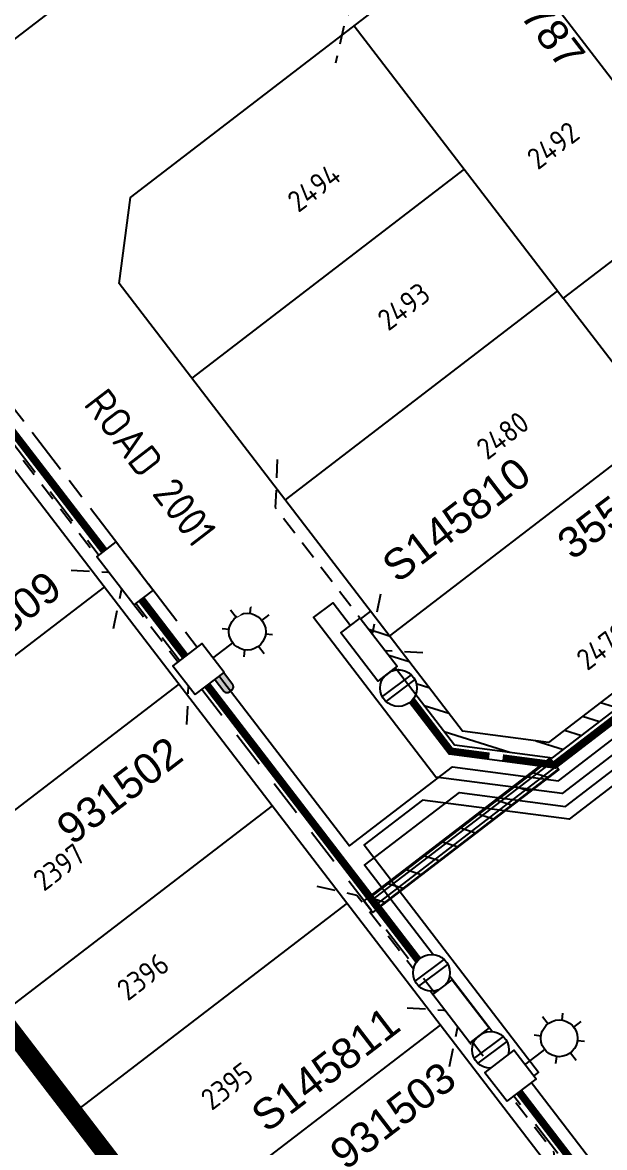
# Model space of a CAD drawing. Extents: x 296374 to 298792, y 6267790 to 6270844.
# Drawn here: x 298095.2 to 298142.7, y 6269746.1 to 6269837.8 of the extents above; entities that cross this region are included whole.
import ezdxf
from ezdxf.enums import TextEntityAlignment as Align

# ---------------------------------------------------------------- set-up
doc = ezdxf.new("R2010")
doc.units = 0
for name, pattern in [('Cable Exist UG', [8.2, 4, -1.2, 1.8, -1.2]), ('Dash', [5, 3, -2]), ('DASHED', [0.75, 0.5, -0.25]), ('DASHED2', [9.525, 6.35, -3.175]), ('IE Trench LV', [6.5, 5, -1.5]), ('Trench-Service', [1.5, 1, -0.5])]:
    doc.linetypes.add(name, pattern=pattern)
for name, color, linetype in [('_User_Boundary_Stage24', 252, 'DASHED2'), ('_User_Equip_Easement', 7, 'Continuous'), ('_User_Exist_HV', 7, 'Cable Exist UG'), ('_User_Exist_Trench', 7, 'Continuous'), ('_User_LotNumbers', 251, 'Continuous'), ('_User_Roadnames', 7, 'Continuous'), ('_User_Wipeout', 6, 'Continuous'), ('_User_xref', 251, 'Continuous'), ('Duct_SP_NEW', 2, 'Continuous'), ('Equip_LV_NEW', 2, 'Continuous'), ('Equip_SP_HV_NEW', 2, 'Continuous'), ('Equip_SP_SL_NEW', 2, 'Continuous'), ('Mains_HV_NEW_U97', 2, 'Continuous'), ('Mains_LV_NEW_T84', 2, 'Continuous'), ('Mains_SL_NEW_R6', 2, 'Continuous'), ('Services_SP_NEW_UG', 7, 'Trench-Service'), ('Sub_SP_NEW', 2, 'Continuous'), ('SupportsUG_SP_LV_NEW', 2, 'Continuous'), ('SupportsUG_SP_LV_SL_NEW', 2, 'Continuous'), ('Trench_SP_NEW', 2, 'IE Trench LV'), ('UG_Details_SP_MISC', 7, 'Continuous'), ('X-Masterplan_LotLayout_P2$0$D-LO-Stage 24', 251, 'Continuous'), ('X-Masterplan_LotLayout_P2$0$D-RD-Stage24_BDY', 251, 'Continuous'), ('XR-600340-P4-CI-DESIGN (06032016)$0$GN-ANNO-TEXT-LOT24', 251, 'Continuous')]:
    doc.layers.add(name, color=color, linetype=linetype)
doc.styles.add('CDD_AN-ISOCP', font='isocp.shx')
doc.styles.add('POLE_LABEL', font='arial.ttf')
doc.styles.add('SL_LABEL', font='arial.ttf')
doc.styles.get("Standard").update_dxf_attribs({"font": 'arial.ttf'})
doc.styles.add('XR-600340-P4-CI-DESIGN (06032016)$0$CDD_AN-ISOCP', font='isocp.shx')
doc.linetypes.add('Cable 1', pattern='A,7,-3,["//",Standard,S=1.5,R=0,X=-2.1,Y=-0.7],-0.001', length=10.001)
doc.linetypes.add('Cable 4', pattern='A,5.25,-0.1,["o",Standard,S=2,R=0,X=1.2,Y=-0.7],-4', length=9.35)
doc.linetypes.add('Cable New UG', pattern='A,7,-0.25,["x",Standard,S=2,R=0,X=0.2,Y=-0.8],-2.1', length=9.35)
doc.linetypes.add('IE Trench HV', pattern='A,7,-0.2,["/",Standard,S=3,R=0,X=0.6,Y=-1.4],-2.5', length=9.7)

# ---------------------------------------------------------------- blocks, each defined once
blk = doc.blocks.new('XR-600340-P4-CI-DESIGN (06032016)')
at = {"layer": 'XR-600340-P4-CI-DESIGN (06032016)$0$GN-ANNO-TEXT-LOT24', "linetype": 'ByBlock', "char_height": 1.75, "attachment_point": 5, "rotation": 37.45421, "style": 'XR-600340-P4-CI-DESIGN (06032016)$0$CDD_AN-ISOCP'}
for s, insert in [('2492', (298138.51, 6269827.749)), ('2494', (298108.224, 6269821.965)), ('2493', (298126.332, 6269814.621)), ('2480', (298134.398, 6269804.109)), ('2479', (298142.551, 6269786.923)), ('2397', (298098.217, 6269768.913)), ('2396', (298105.065, 6269759.987)), ('2395', (298111.913, 6269751.062))]:
    blk.add_mtext(s, dxfattribs=dict(at, insert=insert))
blk = doc.blocks.new('X-Masterplan_LotLayout_P2')
at = {"layer": 'X-Masterplan_LotLayout_P2$0$D-LO-Stage 24'}
for p, q in [((298189.256, 6269853.604), (298139.328, 6269815.297)), ((298150.436, 6269823.819), (298133.392, 6269846.034)), ((298122.284, 6269837.512), (298131.263, 6269825.809)), ((298131.263, 6269825.809), (298109.048, 6269808.765)), ((298131.263, 6269825.809), (298139.328, 6269815.297)), ((298138.872, 6269815.892), (298116.658, 6269798.848)), ((298156.373, 6269793.082), (298139.328, 6269815.297)), ((298125.18, 6269787.741), (298147.394, 6269804.785)), ((298101.924, 6269791.766), (298079.709, 6269774.722)), ((298085.797, 6269766.788), (298108.011, 6269783.832)), ((298093.406, 6269756.871), (298115.62, 6269773.915)), ((298121.708, 6269765.981), (298099.493, 6269748.937)), ((298129.317, 6269756.064), (298107.102, 6269739.02))]:
    blk.add_line(p, q, dxfattribs=at)
at = {"layer": 'X-Masterplan_LotLayout_P2$0$D-RD-Stage24_BDY'}
for points in [[(298071.14, 6269858.174), (298059.285, 6269873.624), (298060.209, 6269880.635), (298136.635, 6269939.273), (298143.645, 6269938.35), (298157.646, 6269920.102), (298171.647, 6269901.854), (298170.723, 6269894.844), (298094.297, 6269836.205), (298087.287, 6269837.129)], [(298187.474, 6269881.226), (298215.475, 6269844.731), (298214.551, 6269837.72), (298138.125, 6269779.082), (298131.115, 6269780.005), (298103.113, 6269816.501), (298104.037, 6269823.511), (298180.463, 6269882.149)]]:
    blk.add_lwpolyline(points, close=True, dxfattribs=at)
for points in [[(298036.182, 6269877.452), (298147.03, 6269732.977)], [(298013.967, 6269860.407), (298124.816, 6269715.932)]]:
    blk.add_lwpolyline(points, dxfattribs=at)
blk = doc.blocks.new('SUB_PADMOUNT_NEW')
for p, q in [((-3.84, 1.92), (3.84, -1.92)), ((3.84, 1.92), (-3.84, -1.92))]:
    blk.add_line(p, q)
blk.add_lwpolyline([(-3.84, -1.92), (3.84, -1.92), (3.84, 1.92), (-3.84, 1.92)], close=True)
for tag, height, flags, p in [('ASSET_NUM', 2.5, 8, (2, 2)), ('STREET_CODE', 0.2, 9, (1.5, 0)), ('OPERATING_VOLTAGE', 0.2, 9, (1.5, -0.4)), ('ORIENTATION', 0.2, 9, (1.5, -0.6)), ('OWNED_BY', 0.2, 9, (1.5, -0.8)), ('OPERATED_BY', 0.2, 9, (1.5, -1)), ('NO_PHASES', 0.2, 9, (1.5, -0.2)), ('SECONDARY_VOLTAGE', 0.2, 9, (1.5, -1.6)), ('STATE', 0.2, 9, (1.5, -1.8)), ('CONSTRUCTED_VOLTAGE', 0.2, 9, (1.5, -1.4)), ('MAINTAINED_BY', 0.2, 9, (1.5, -1.2)), ('SUBSTATION_TYPE', 0.2, 9, (1.5, -2.2)), ('SUBURB', 0.2, 9, (1.5, -2.8)), ('USAGE', 0.2, 9, (1.5, -2.4)), ('PARENT', 0.2, 9, (1.5, -2)), ('LEGEND', 0.2, 9, (1.5, -2.6)), ('Z', 0.2, 1, (1.5, -3.6)), ('STREETNAME', 0.2, 9, (1.5, -3)), ('LOCATION', 0.2, 9, (1.5, -3.2)), ('NOTES', 0.2, 9, (1.5, -3.4))]:
    blk.add_attdef(tag, text='', height=height, dxfattribs=dict(flags=flags)).set_placement(p, align=Align.MIDDLE_LEFT)
blk = doc.blocks.new('*U61')
for tag, flags, p in [('ACTUAL_STATUS', 9, (1.5, 0)), ('OPERATING_VOLTAGE', 9, (1.5, -0.6)), ('ORIENTATION', 9, (1.5, -0.8)), ('STATE', 9, (1.5, -1)), ('CONSTRUCTED_VOLTAGE', 9, (1.5, -0.2)), ('NO_PHASES', 9, (1.5, -0.4)), ('SWITCH_TYPE', 9, (1.5, -1.2)), ('OWNED_BY', 9, (1.5, -1.8)), ('USAGE', 9, (1.5, -1.4)), ('NOTES', 9, (1.5, -1.6)), ('TYPE', 9, (1.5, -2.6)), ('Z', 1, (1.5, -2.8)), ('OPERATED_BY', 9, (1.5, -2)), ('MAINTAINED_BY', 9, (1.5, -2.2)), ('NUMBER_OF_PHASES', 9, (1.5, -2.4))]:
    blk.add_attdef(tag, text='', height=0.2, dxfattribs=dict(flags=flags)).set_placement(p, align=Align.MIDDLE_LEFT)
blk.add_wipeout([(-9.862, 0.026), (-9.683, 0.081), (-9.512, 0.159), (-9.352, 0.257), (-9.206, 0.374), (-9.075, 0.509), (-8.963, 0.659), (-8.87, 0.822), (-8.798, 0.996), (-8.749, 1.177), (-8.723, 1.363), (-8.72, 1.55), (-8.741, 1.737), (-8.785, 1.919), (-8.851, 2.094), (-8.939, 2.26), (-9.047, 2.414), (-9.174, 2.552), (-9.316, 2.674), (-9.473, 2.777), (-9.642, 2.859), (-9.819, 2.92), (-10.003, 2.958), (-10.19, 2.972), (-10.378, 2.963), (-10.562, 2.931), (-10.742, 2.875), (-10.913, 2.798), (-11.073, 2.7), (-11.219, 2.582), (-11.349, 2.447), (-11.462, 2.297), (-11.555, 2.134), (-11.626, 1.961), (-11.675, 1.78), (-11.702, 1.594), (-11.704, 1.406), (-11.684, 1.22), (-11.64, 1.037), (-11.573, 0.862), (-11.485, 0.696), (-11.377, 0.543), (-11.251, 0.404), (-11.108, 0.283), (-10.951, 0.18), (-10.783, 0.097), (-10.605, 0.037), (-10.421, -0.001), (-10.234, -0.016), (-10.047, -0.007)])
for p, q in [((-9.654, 2.871), (-11.197, 0.347)), ((-9.228, 2.61), (-10.77, 0.086))]:
    blk.add_line(p, q)
blk.add_circle((-10.212, 1.478), 1.5)
blk = doc.blocks.new('HV_STJ_NEW')
blk.add_hatch(color=256).paths.add_polyline_path([(0.906, 0.131, 0.414214), (0.586, 0.451), (-0.586, 0.451, 0.414214), (-0.906, 0.131), (-0.906, -0.131, 0.414214), (-0.586, -0.451), (0.586, -0.451, 0.414214), (0.906, -0.131)])
blk.add_lwpolyline([(-0.906, 0.131), (-0.906, -0.131, 0.414214), (-0.586, -0.451), (0.586, -0.451, 0.414214), (0.906, -0.131), (0.906, 0.131, 0.414214), (0.586, 0.451), (-0.586, 0.451, 0.414214)], format="xyb", close=True)
for tag, flags, p in [('ORIENTATION', 9, (1.5, 0)), ('OWNED_BY', 9, (1.5, -0.8)), ('OPERATED_BY', 9, (1.5, -1)), ('USAGE', 9, (1.5, -0.2)), ('LEGEND', 9, (1.5, -0.4)), ('NOTES', 9, (1.5, -0.6)), ('TYPE', 9, (1.5, -1.4)), ('OPERATING_VOLTAGE', 9, (1.5, -1.6)), ('CONSTRUCTED_VOLTAGE', 9, (1.5, -1.8)), ('MAINTAINED_BY', 9, (1.5, -1.2)), ('Z', 1, (1.5, -2.2)), ('NUMBER_OF_PHASES', 9, (1.5, -2))]:
    blk.add_attdef(tag, text='', height=0.2, dxfattribs=dict(flags=flags)).set_placement(p, align=Align.MIDDLE_LEFT)
blk = doc.blocks.new('*U102')
blk.add_line((0, 0), (0, 0))
at = {"style": 'SL_LABEL', "flags": 9}
for tag, height, p in [('ASSET_NUM', 2.5, (2, 2)), ('STREET_CODE', 0.2, (0, -0.2))]:
    blk.add_attdef(tag, text='', height=height, dxfattribs=at).set_placement(p, align=Align.MIDDLE_LEFT)
for tag, p, flags in [('Z', (0, 0), 1), ('OPERATED_BY', (0, -9.607), 9)]:
    blk.add_attdef(tag, p, '', height=0.2, dxfattribs=dict(flags=flags))
at = {"flags": 9}
for tag, p in [('CONSTRUCTED_VOLTAGE', (0, -0.4)), ('CONTROL_TYPE', (0, -0.6)), ('LANTERN_PURPOSE', (0, -0.8)), ('LANTERN_TYPE', (0, -1)), ('OPERATING_VOLTAGE', (0, -1.4)), ('ORIENTATION', (0, -1.6)), ('OWNED_BY', (0, -1.8)), ('NO_PHASES', (0, -1.2)), ('STATE', (0, -2)), ('CEXIST', (0, -2.4)), ('CNEW', (0, -2.6)), ('CNUMBER', (0, -2.8)), ('USAGE', (0, -2.2)), ('CREMOVE', (0, -3)), ('CREPLACE', (0, -3.2)), ('LKINGHEIGHT', (0, -3.4)), ('MAINTAINED_BY', (0, -9.863))]:
    blk.add_attdef(tag, text='', height=0.2, dxfattribs=at).set_placement(p, align=Align.MIDDLE_LEFT)
blk.add_wipeout([(0.907, -8.703), (-0.626, -8.067), (-1.564, -6.698), (-0.928, -5.166), (0.43, -4.124), (1.973, -4.863), (2.912, -6.232), (2.276, -7.764)])
for p, q in [((0, 0), (0.519, -4.976)), ((-0.928, -5.166), (-0.491, -5.52)), ((1.973, -4.863), (1.619, -5.3)), ((2.912, -6.232), (2.166, -6.31)), ((-0.818, -6.62), (-1.564, -6.698)), ((-0.626, -8.067), (-0.271, -7.63)), ((0.829, -7.957), (0.907, -8.703)), ((2.276, -7.764), (1.839, -7.41))]:
    blk.add_line(p, q)
blk.add_circle((0.674, -6.465), 1.5)
for tag, height, flags, p in [('LNUMBER', 2.5, 8, (1.2, -2.8)), ('LBRACKET', 0.2, 9, (0, -3.6)), ('LBRACKETVOCAB', 0.2, 9, (0, -3.8)), ('LCATEGORY', 0.2, 9, (0, -4)), ('LCHARGE1', 0.2, 9, (0, -4.2)), ('LCHARGE1PERCENT', 0.2, 9, (0, -4.4)), ('LCHARGE2', 0.2, 9, (0, -4.6)), ('LCHARGE2PERCENT', 0.2, 9, (0, -4.8)), ('LCHARGE3', 0.2, 9, (0, -5)), ('LCHARGE3PERCENT', 0.2, 9, (0, -5.2)), ('LEXIST', 0.2, 9, (0, -5.4)), ('LLAMP', 0.2, 9, (0, -5.6)), ('LLAMPVOCAB', 0.2, 9, (0, -5.8)), ('LMAST', 0.2, 9, (0, -6)), ('LMASTVOCAB', 0.2, 9, (0, -6.2)), ('LNEW', 0.2, 9, (0, -6.4)), ('LANTNUMBER', 0.2, 9, (0, -6.6)), ('LOUTREACH', 0.2, 9, (0, -7)), ('LOUTREACHVOCAB', 0.2, 9, (0, -7.2)), ('LRATECODE', 0.2, 9, (0, -7.4)), ('LREMOVE', 0.2, 9, (0, -7.6)), ('LREPLACE', 0.2, 9, (0, -7.8)), ('LTYPE', 0.2, 9, (0, -8)), ('LTYPEVOCAB', 0.2, 9, (0, -8.2)), ('SUBURB', 0.2, 9, (0, -8.6)), ('STREETNAME', 0.2, 9, (0, -8.8)), ('LEGEND', 0.2, 9, (0, -8.4)), ('LOCATION', 0.2, 9, (0, -9)), ('NOTES', 0.2, 9, (0, -9.2))]:
    blk.add_attdef(tag, text='', height=height, dxfattribs=dict(flags=flags)).set_placement(p, align=Align.MIDDLE_LEFT)
blk = doc.blocks.new('PILLAR_NEW')
for tag, height, flags, p in [('ASSET_NUM', 2.5, 8, (2, 4)), ('STREET_CODE', 0.2, 9, (1.5, 2)), ('OWNED_BY', 0.2, 9, (1.5, 1.8))]:
    blk.add_attdef(tag, text='', height=height, dxfattribs=dict(flags=flags)).set_placement(p, align=Align.MIDDLE_LEFT)
blk.add_wipeout([(-2.475, 0.99), (2.475, 0.99), (2.475, -0.99), (-2.475, -0.99)])
at = {"lineweight": -3}
blk.add_lwpolyline([(-2.475, 0.99), (2.475, 0.99), (2.475, -0.99), (-2.475, -0.99)], close=True, dxfattribs=at)
for tag, flags, p in [('OPERATED_BY', 9, (1.5, 1.6)), ('STATE', 9, (1.5, 1.2)), ('SUPPORT_TYPE', 9, (1.5, 1)), ('MAINTAINED_BY', 9, (1.5, 1.4)), ('SUBURB', 9, (1.5, 0.2)), ('STREETNAME', 9, (1.5, 0)), ('USAGE', 9, (1.5, 0.8)), ('LEGEND', 9, (1.5, 0.6)), ('PARENT', 9, (1.5, 0.4)), ('Z', 1, (1.5, -0.6)), ('LOCATION', 9, (1.5, -0.2)), ('NOTES', 9, (1.5, -0.4))]:
    blk.add_attdef(tag, text='', height=0.2, dxfattribs=dict(flags=flags)).set_placement(p, align=Align.MIDDLE_LEFT)
blk = doc.blocks.new('COLUMN_NEW')
for tag, height, flags, p in [('ASSET_NUM', 2.5, 8, (2, 2)), ('Z', 0.2, 1, (1.5, -2.8)), ('LOCATION', 0.2, 9, (1.5, -2.2)), ('NOTES', 0.2, 9, (1.5, -2.4)), ('LABEL_ALIGNMENT', 0.2, 9, (1.5, -2.6))]:
    blk.add_attdef(tag, text='', height=height, dxfattribs=dict(flags=flags)).set_placement(p, align=Align.MIDDLE_LEFT)
blk.add_wipeout([(-1.485, -1.485), (1.485, -1.485), (1.485, 1.485), (-1.485, 1.485)])
at = {"lineweight": -3}
blk.add_lwpolyline([(-1.485, -1.485), (1.485, -1.485), (1.485, 1.485), (-1.485, 1.485)], close=True, dxfattribs=at)
at = {"style": 'POLE_LABEL', "flags": 9}
blk.add_attdef('STRUCTURE_PLANT_NUMBER', text='', height=0.2, dxfattribs=at).set_placement((1.5, 0.242), align=Align.MIDDLE_LEFT)
at = {"flags": 9}
for tag, p in [('STREET_CODE', (1.5, 0)), ('OWNED_BY', (1.5, -0.4)), ('OPERATED_BY', (1.5, -0.6)), ('STATE', (1.5, -1)), ('COLUMN_TYPE', (1.5, -0.2)), ('MAINTAINED_BY', (1.5, -0.8)), ('SUBURB', (1.5, -1.8)), ('USAGE', (1.5, -1.2)), ('LEGEND', (1.5, -1.4)), ('PARENT', (1.5, -1.6)), ('STREETNAME', (1.5, -2))]:
    blk.add_attdef(tag, text='', height=0.2, dxfattribs=at).set_placement(p, align=Align.MIDDLE_LEFT)

msp = doc.modelspace()

# ---------------------------------------------------------------- hatches: boundary and pattern name
at = {"layer": '_User_Equip_Easement'}
h = msp.add_hatch(dxfattribs=at)
h.set_pattern_fill('ANSI31', color=256, scale=0.48, angle=80)
h.set_pattern_definition([(162.4963, (298226.3864, 6269882.092), (-0.45837, -1.453435), [])])
h.paths.add_polyline_path([(298180.12745, 6269883.40397), (298132.66113, 6269846.98593), (298133.39159, 6269846.03388), (298180.46301, 6269882.14942), (298187.47354, 6269881.22612), (298215.4748, 6269844.73051), (298214.5515, 6269837.71998), (298138.13043, 6269779.08118), (298138.12516, 6269779.08188), (298131.11463, 6269780.00517), (298123.61831, 6269789.77538), (298122.66625, 6269789.04492), (298130.46514, 6269778.88035), (298138.46657, 6269777.82655), (298215.67632, 6269837.07052), (298216.72943, 6269845.06662), (298188.12299, 6269882.35094)])
h = msp.add_hatch(dxfattribs=at)
h.set_pattern_fill('ANSI31', color=256, scale=0.48, angle=80)
h.set_pattern_definition([(162.4995, (298024.0287, 6269725.917), (-0.45829, -1.45346), [])])
h.paths.add_polyline_path([(298138.23607, 6269777.7805), (298123.08576, 6269766.15643), (298123.81626, 6269765.20439), (298138.96657, 6269776.82847)])

# ---------------------------------------------------------------- linework, layer by layer
at = {"layer": '_User_Equip_Easement', "linetype": 'Continuous', "flags": 128}
msp.add_lwpolyline([(298138.23607, 6269777.7805), (298123.08576, 6269766.15643), (298123.81626, 6269765.20439), (298138.96657, 6269776.82847)], close=True, dxfattribs=at)
at = {"layer": '_User_Exist_HV', "lineweight": -3, "ltscale": 0.95, "flags": 128}
msp.add_lwpolyline([(298058.10195, 6269853.81003), (298111.66325, 6269784.00009)], dxfattribs=at)
at = {"layer": '_User_Exist_Trench', "lineweight": -3, "const_width": 0.5, "flags": 128}
msp.add_lwpolyline([(298022.11619, 6269898.57716), (298165.2434, 6269712.03144), (298164.22816, 6269704.32277)], dxfattribs=at)
at = {"layer": 'Duct_SP_NEW', "lineweight": -3}
for p, q in [((298138.28478, 6269777.71704), (298123.53117, 6269766.39733)), ((298138.91786, 6269776.89193), (298124.16424, 6269765.57221)), ((298138.28478, 6269777.71704), (298138.60132, 6269777.30448)), ((298138.91786, 6269776.89193), (298138.60132, 6269777.30448)), ((298123.53117, 6269766.39733), (298123.8477, 6269765.98477)), ((298124.16424, 6269765.57221), (298123.8477, 6269765.98477))]:
    msp.add_line(p, q, dxfattribs=at)
at = {"layer": 'Mains_HV_NEW_U97', "linetype": 'Cable 1', "lineweight": -3, "ltscale": 0.9, "flags": 128}
msp.add_lwpolyline([(298145.75807, 6269739.5629), (298123.12489, 6269769.0622), (298130.86634, 6269775.00183), (298139.51954, 6269773.86219), (298155.88691, 6269786.42005), (298155.88691, 6269786.42005), (298313.99891, 6269907.71888), (298310.34195, 6269916.05524)], dxfattribs=at)
at = {"layer": 'Mains_HV_NEW_U97', "linetype": 'Cable 1', "lineweight": -3, "ltscale": 0.89, "flags": 128}
msp.add_lwpolyline([(298111.6635, 6269784.00028), (298121.90739, 6269770.64893), (298130.30616, 6269777.09288), (298138.95935, 6269775.95324), (298153.77383, 6269787.31964), (298152.51194, 6269794.96017)], dxfattribs=at)
at = {"layer": 'Mains_LV_NEW_T84', "linetype": 'Cable New UG', "lineweight": -3, "extrusion": (-5.66953e-09, -4.34995e-09, 1), "elevation": -0.03133, "flags": 128}
msp.add_lwpolyline([(298103.60828, 6269792.85679), (298073.72511, 6269831.68969)], dxfattribs=at)
at = {"layer": 'Mains_LV_NEW_T84', "linetype": 'Cable New UG', "lineweight": -3, "ltscale": 0.9, "flags": 128}
msp.add_lwpolyline([(298178.55928, 6269807.5841), (298159.58403, 6269793.02534), (298159.34529, 6269790.32132), (298158.5199, 6269789.68804, 0.9275465), (298155.93766, 6269787.70681), (298139.24553, 6269774.89978), (298128.94967, 6269776.25576), (298118.98108, 6269789.24839), (298120.56784, 6269790.46583), (298123.49548, 6269786.65008)], format="xyb", dxfattribs=at)
at = {"layer": 'Mains_LV_NEW_T84', "linetype": 'Cable New UG', "lineweight": -3, "flags": 128}
for points in [[(298152.51194, 6269794.96017), (298155.62238, 6269784.94406), (298139.80572, 6269772.80873), (298127.86718, 6269774.38106), (298123.10689, 6269770.72872), (298137.32645, 6269752.19556), (298135.73969, 6269750.97812), (298131.00085, 6269757.1545)], [(298152.51194, 6269794.96017), (298153.30062, 6269788.20439), (298138.68535, 6269776.99083), (298130.03215, 6269778.13047), (298123.49548, 6269786.65008)], [(298103.60827, 6269792.85679), (298131.00085, 6269757.1545)]]:
    msp.add_lwpolyline(points, dxfattribs=at)
at = {"layer": 'Mains_SL_NEW_R6', "linetype": 'Cable 4', "flags": 128}
for points in [[(298109.59597, 6269785.05269), (298103.60828, 6269792.85679)], [(298135.03168, 6269751.90091), (298131.00085, 6269757.1545)]]:
    msp.add_lwpolyline(points, dxfattribs=at)
at = {"layer": 'Services_SP_NEW_UG', "linetype": 'Dash', "lineweight": -3, "ltscale": 0.5, "flags": 128}
msp.add_lwpolyline([(298132.11949, 6269847.57688), (298130.75851, 6269845.28484), (298121.61476, 6269838.2693), (298120.75643, 6269834.45967)], dxfattribs=at)
at = {"layer": 'Services_SP_NEW_UG', "linetype": 'Dash', "lineweight": -3, "ltscale": 0.5, "elevation": 0, "flags": 128}
for points in [[(298108.65537, 6269780.54531), (298108.81266, 6269784.44726), (298104.32942, 6269790.29053), (298103.60828, 6269792.85679), (298101.31624, 6269794.21778), (298095.11644, 6269802.29832), (298091.30681, 6269803.15666)], [(298116.01349, 6269802.13509), (298115.8562, 6269798.23314), (298122.77434, 6269789.21634), (298123.49548, 6269786.65008)], [(298102.66554, 6269788.3522), (298103.60828, 6269792.85679), (298099.0132, 6269793.1125)], [(298124.43822, 6269791.15467), (298123.49548, 6269786.65008), (298128.09055, 6269786.39437)], [(298138.4243, 6269741.7458), (298138.58158, 6269745.64776), (298131.72199, 6269754.58825), (298131.00085, 6269757.1545), (298128.70881, 6269758.51549), (298122.50893, 6269766.59615), (298118.6993, 6269767.45449)], [(298130.05812, 6269752.64991), (298131.00085, 6269757.1545), (298126.40578, 6269757.41021)]]:
    msp.add_lwpolyline(points, dxfattribs=at)
at = {"layer": 'Trench_SP_NEW', "linetype": 'IE Trench HV', "lineweight": -3, "const_width": 0.5, "flags": 128}
msp.add_lwpolyline([(298134.39792, 6269777.85808), (298138.60132, 6269777.30448), (298216.145, 6269836.79987), (298216.70128, 6269841.02366)], dxfattribs=at)
at = {"layer": 'Trench_SP_NEW', "linetype": 'IE Trench LV', "const_width": 0.5, "flags": 128}
msp.add_lwpolyline([(298123.83089, 6269786.70576), (298130.19452, 6269778.41167), (298133.31485, 6269778.00072)], dxfattribs=at)
at = {"layer": 'UG_Details_SP_MISC', "lineweight": -3}
for p, q in [((298123.70161, 6269766.17518), (298138.45523, 6269777.4949)), ((298123.9938, 6269765.79436), (298138.74741, 6269777.11407)), ((298138.45523, 6269777.4949), (298138.45523, 6269777.4949)), ((298138.45523, 6269777.4949), (298138.60132, 6269777.30448)), ((298138.45523, 6269777.4949), (298138.60132, 6269777.30448)), ((298138.74741, 6269777.11407), (298138.60132, 6269777.30448)), ((298138.74741, 6269777.11407), (298138.60132, 6269777.30448)), ((298138.74741, 6269777.11407), (298138.74741, 6269777.11407)), ((298123.70161, 6269766.17518), (298123.8477, 6269765.98477)), ((298123.9938, 6269765.79436), (298123.8477, 6269765.98477))]:
    msp.add_line(p, q, dxfattribs=at)

# ---------------------------------------------------------------- block references
at = {"layer": '_User_xref', "color": 7}
msp.add_blockref('X-Masterplan_LotLayout_P2', (0, 0), dxfattribs=at)
at = {"layer": '_User_xref', "color": 6, "lineweight": -3}
msp.add_blockref('XR-600340-P4-CI-DESIGN (06032016)', (0, 0), dxfattribs=at)
at = {"layer": 'Equip_SP_HV_NEW', "linetype": 'Continuous', "rotation": 307.4970267512784}
msp.add_blockref('HV_STJ_NEW', (298111.6635, 6269784.00028), dxfattribs=at)
at = {"layer": 'Sub_SP_NEW', "lineweight": -3}
ref = msp.add_blockref('SUB_PADMOUNT_NEW', (298152.51194, 6269794.96017), dxfattribs=dict(at, rotation=307.4972221233054))
ref.add_attrib('ASSET_NUM', '35566', dxfattribs={"layer": '0', "height": 2.5, "rotation": 37}).set_placement((298139.32853, 6269794.87183), align=Align.MIDDLE_LEFT)

# ---------------------------------------------------------------- texts
at = {"layer": '_User_LotNumbers', "insert": (298119.02037, 6269824.30122), "char_height": 1.75, "attachment_point": 5, "rotation": 37.4542054, "style": 'CDD_AN-ISOCP'}
msp.add_mtext('2494', dxfattribs=at)

# ---------------------------------------------------------------- next in the draw order: block references
at = {"layer": 'Equip_LV_NEW', "lineweight": -3, "extrusion": (3.8922e-09, -5.07293e-09, 1), "rotation": 338.1822271414048}
msp.add_blockref('*U61', (298134.82907, 6269778.34328, -0.00236), dxfattribs=at)
at = {"layer": 'Equip_SP_SL_NEW', "linetype": 'Cable New UG', "lineweight": -3, "extrusion": (4.86337e-08, -6.3387e-08, 1), "rotation": 121.5485877954412}
for p in [(298108.4178, 6269784.14874, -0.38318), (298133.8535, 6269750.99695, -0.38318)]:
    msp.add_blockref('*U102', p, dxfattribs=at)

# ---------------------------------------------------------------- next in the draw order: wipeouts: each hides what was drawn before it
at = {"color": 6}
msp.add_wipeout([(298106.99531, 6269823.88374), (298105.09292, 6269820.1365), (298107.00104, 6269818.43985), (298114.18407, 6269823.55007), (298111.27866, 6269826.63361), (298109.65074, 6269826.12388)], dxfattribs=at).dxf.layer = '_User_Wipeout'

# ---------------------------------------------------------------- next in the draw order: linework, layer by layer
at = {"layer": '_User_Equip_Easement', "linetype": 'Continuous', "flags": 128}
msp.add_lwpolyline([(298180.46301, 6269882.14942), (298187.47354, 6269881.22612), (298201.47393, 6269862.9786), (298215.4748, 6269844.73051), (298214.5515, 6269837.71998), (298138.13043, 6269779.08118), (298131.11463, 6269780.00517), (298123.61831, 6269789.77538), (298122.66625, 6269789.04492), (298130.46514, 6269778.88035), (298138.46657, 6269777.82655), (298215.67632, 6269837.07052), (298216.72943, 6269845.06662), (298188.12299, 6269882.35094), (298180.12745, 6269883.40397), (298132.66113, 6269846.98593), (298133.39159, 6269846.03388), (298180.46356, 6269882.14934)], dxfattribs=at)

# ---------------------------------------------------------------- next in the draw order: block references
at = {"layer": 'Equip_LV_NEW', "lineweight": -3, "extrusion": (3.8922e-09, -5.07293e-09, 1), "rotation": 338.1822271414048}
msp.add_blockref('*U61', (298142.33445, 6269748.8477, -0.00236), dxfattribs=at)

# ---------------------------------------------------------------- next in the draw order: linework, layer by layer
at = {"layer": '_User_Boundary_Stage24', "linetype": 'DASHED', "lineweight": -3, "ltscale": 10, "flags": 128}
msp.add_lwpolyline([(298059.93994, 6269920.13196, 1.5, 1.5, 0), (298037.06843, 6269902.58088, 1.5, 1.5, 0), (298043.45852, 6269894.2523, 1.5, 1.5, 0), (298031.30986, 6269883.8018, 1.5, 1.5, 0), (298036.12625, 6269877.40883, 1.5, 1.5, 0), (298013.96731, 6269860.40738, 1.5, 1.5, 0), (298124.75997, 6269715.88959, 1.5, 1.5, 0), (298146.9747, 6269732.93381, 1.5, 1.5, 0), (298163.46601, 6269711.55528, 1.5, 1.5, 0), (298162.54271, 6269704.54475, 1.5, 1.5, 0), (298179.20375, 6269717.32793, 1.5, 1.5, 0), (298162.15951, 6269739.54265, 1.5, 1.5, 0), (298246.51967, 6269804.26798, 1.5, 1.5, 0), (298248.7361, 6269801.37918, 1.5, 1.5, 0), (298250.6237, 6269798.56436, 1.5, 1.5, 0), (298263.48907, 6269808.43531, 1.5, 1.5, 0), (298261.47988, 6269811.05403, 1.5, 1.5, 0), (298259.21256, 6269814.00916, 1.5, 1.5, 0), (298366.87583, 6269896.61125, 1.5, 1.5, 0), (298383.86478, 6269874.3541, 0, 0, 0)], format="xyseb", dxfattribs=at)
at = {"layer": 'Mains_SL_NEW_R6', "linetype": 'Cable 4', "flags": 128}
msp.add_lwpolyline([(298135.03168, 6269751.90091), (298164.87016, 6269713.01074)], dxfattribs=at)

# ---------------------------------------------------------------- next in the draw order: block references
at = {"layer": 'Equip_LV_NEW', "lineweight": -3, "extrusion": (-5.07293e-09, -3.8922e-09, 1), "rotation": 158.1822271414048}
msp.add_blockref('*U61', (298119.66726, 6269765.46131, -0.00236), dxfattribs=at)

# ---------------------------------------------------------------- next in the draw order: linework, layer by layer
at = {"layer": '_User_Equip_Easement', "linetype": 'Dash', "flags": 128}
msp.add_lwpolyline([(298163.73244, 6269704.38806), (298164.72064, 6269711.89139), (298031.65008, 6269885.32971)], dxfattribs=at)

# ---------------------------------------------------------------- next in the draw order: block references
at = {"layer": 'SupportsUG_SP_LV_NEW', "lineweight": -3, "extrusion": (1.9461e-09, -2.53646e-09, 1)}
ref = msp.add_blockref('PILLAR_NEW', (298132.11949, 6269847.57688, -0.01532), dxfattribs=dict(at, rotation=37.49722231136185))
ref.add_attrib('ASSET_NUM', '145787', dxfattribs={"layer": '0', "height": 2.5, "rotation": 307.4972224}).set_placement((298133.19133, 6269843.70628, -0.01532), align=Align.MIDDLE_LEFT)
at = {"layer": 'SupportsUG_SP_LV_NEW', "lineweight": -3, "extrusion": (-2.53646e-09, -1.9461e-09, 1)}
ref = msp.add_blockref('PILLAR_NEW', (298123.49548, 6269786.65008, -0.01532), dxfattribs=dict(at, rotation=307.4972223110016))
ref.add_attrib('ASSET_NUM', 'S145810', dxfattribs={"layer": '0', "height": 2.5, "rotation": 37.4972223}).set_placement((298125.0565, 6269792.98815, -0.01532), align=Align.MIDDLE_LEFT)
ref = msp.add_blockref('PILLAR_NEW', (298103.60828, 6269792.85679, -0.01532), dxfattribs=dict(at, rotation=307.4972223110017))
ref.add_attrib('ASSET_NUM', '145809', dxfattribs={"layer": '0', "height": 2.5, "rotation": 37.4972223}).set_placement((298088.64427, 6269785.13737, -0.01532), align=Align.MIDDLE_LEFT)
ref = msp.add_blockref('PILLAR_NEW', (298131.00085, 6269757.1545, -0.01532), dxfattribs=dict(at, rotation=307.4972223110017))
ref.add_attrib('ASSET_NUM', 'S145811', dxfattribs={"layer": '0', "height": 2.5, "rotation": 37.4972223}).set_placement((298114.38868, 6269748.18432, -0.01532), align=Align.MIDDLE_LEFT)

# ---------------------------------------------------------------- next in the draw order: block references
at = {"layer": 'SupportsUG_SP_LV_SL_NEW', "extrusion": (4.84694e-08, -6.31728e-08, 1)}
ref = msp.add_blockref('COLUMN_NEW', (298109.59597, 6269785.05269, -0.38163), dxfattribs=dict(at, rotation=37.49722559744264))
ref.add_attrib('ASSET_NUM', '931502', dxfattribs={"layer": '0', "extrusion": (4.84694e-08, -6.31728e-08, 1), "height": 2.5, "rotation": 37.4972256}).set_placement((298098.52179, 6269771.62418, -0.38163), align=Align.MIDDLE_LEFT)
ref = msp.add_blockref('COLUMN_NEW', (298135.03168, 6269751.90091, -0.38163), dxfattribs=dict(at, rotation=37.49722559744264))
ref.add_attrib('ASSET_NUM', '931503', dxfattribs={"layer": '0', "extrusion": (4.84694e-08, -6.31728e-08, 1), "height": 2.5, "rotation": 37.4972256}).set_placement((298120.80985, 6269745.1259, -0.38163), align=Align.MIDDLE_LEFT)

# ---------------------------------------------------------------- next in the draw order: texts
at = {"layer": '_User_Roadnames', "insert": (298102.1335, 6269808.15647), "char_height": 2.5, "width": 20.9219015, "attachment_point": 1, "rotation": 307.4972198, "style": 'CDD_AN-ISOCP', "bg_fill": 3, "box_fill_scale": 1.2, "bg_fill_color": 256, "bg_fill_transparency": 0}
msp.add_mtext('ROAD 2001', dxfattribs=at)

doc.saveas('drawing.dxf')
